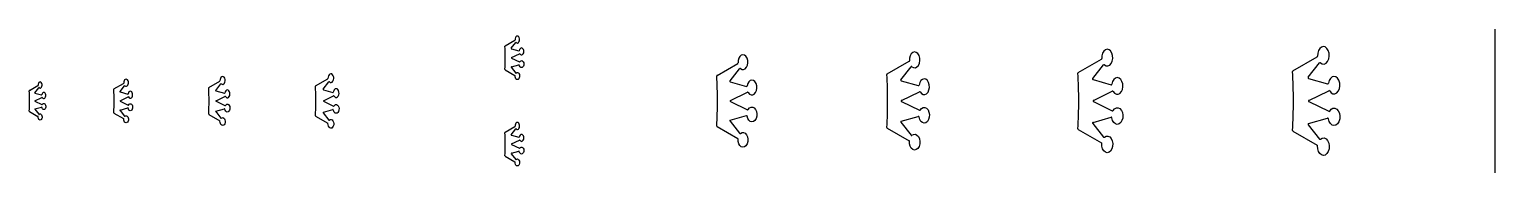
# Model space of a CAD drawing. Extents: x 0 to 416, y -20 to 20.
import ezdxf

# ---------------------------------------------------------------- set-up
doc = ezdxf.new("R2010")
doc.units = 0
doc.header["$LTSCALE"] = 0.5
doc.layers.add('frets', color=4, linetype='Continuous')
doc.layers.add('inlays', color=3, linetype='Continuous')

# ---------------------------------------------------------------- blocks, each defined once
blk = doc.blocks.new('crown')
at = {"layer": 'inlays'}
for p, q in [((-6.68, 8.56), (0.21, 12.54)), ((-2.36, 6.74), (0.83, 10.82)), ((-2.26, 6.42), (3.09, 4.89)), ((-2.18, 0.18), (3.46, 2.93)), ((-2.18, -0.18), (3.46, -2.93)), ((-2.36, -6.74), (0.83, -10.82)), ((-2.26, -6.42), (3.09, -4.89)), ((-6.68, -8.56), (0.21, -12.54))]:
    blk.add_line(p, q, dxfattribs=at)
for centre, radius, start, end in [((0.11, 12.71), 0.2, 300, 4.1133), ((0.11, 12.71), 0.2, 300, 4.1133), ((-6.58, 8.39), 0.2, 120, 183.2015), ((-156.55, 0), 150, 0, 3.2015), ((0.98, 10.69), 0.2, 48.3041, 142), ((-2.21, 6.61), 0.2, 142, 254), ((3.15, 5.08), 0.2, 254, 351.5764), ((-156.55, 0), 150, 356.7985, 0), ((-2.09, 0), 0.2, 116, 244), ((3.55, 2.75), 0.2, 30.19, 116), ((3.55, -2.75), 0.2, 244, 329.81), ((-2.21, -6.61), 0.2, 106, 218), ((3.15, -5.08), 0.2, 8.4236, 106), ((-6.58, -8.39), 0.2, 176.7985, 240), ((0.98, -10.69), 0.2, 218, 311.6959), ((0.11, -12.71), 0.2, 355.8867, 60), ((0.11, -12.71), 0.2, 355.8867, 60)]:
    blk.add_arc(centre, radius, start, end, dxfattribs=at)
for centre, start_param, end_param in [((1.95, 13), 2.610077, 7.962514), ((4.96, 4.5), 2.293288, 7.633261)]:
    blk.add_ellipse(centre, major_axis=(0, 2.5), ratio=0.66, start_param=start_param, end_param=end_param, dxfattribs=at)
at = {"layer": 'inlays', "extrusion": (0, 0, -1)}
for centre, start_param, end_param in [((4.96, -4.5), 2.293288, 7.633261), ((1.95, -13), 2.610077, 7.962514)]:
    blk.add_ellipse(centre, major_axis=(0, -2.5), ratio=0.66, start_param=start_param, end_param=end_param, dxfattribs=at)

msp = doc.modelspace()

# ---------------------------------------------------------------- linework, layer by layer
at = {"layer": 'frets'}
msp.add_line((415.89, 20.43), (415.89, -20.43), dxfattribs=at)

# ---------------------------------------------------------------- block references
at = {"layer": 'inlays'}
for p, xscale, yscale, zscale in [((138.03, 12.29), 0.3999999999999986, 0.4000000000000057, 0.4), ((201.12, 0), 0.8500000000000014, 0.8499999999999943, 0.85), ((249.69, 0), 0.8999999999999986, 0.9000000000000057, 0.9), ((304.2, 0), 0.9500000000000028, 0.9499999999999886, 0.95), ((2.83, 0), 0.3500000000000014, 0.3499999999999943, 0.35), ((27.12, 0), 0.3999999999999986, 0.4000000000000057, 0.4), ((54.37, 0), 0.4500000000000028, 0.4499999999999886, 0.45), ((84.97, 0), 0.5, 0.5, 0.5), ((138.03, -12.29), 0.3999999999999986, 0.4000000000000057, 0.4)]:
    msp.add_blockref('crown', p, dxfattribs=dict(at, xscale=xscale, yscale=yscale, zscale=zscale))
msp.add_blockref('crown', (365.39, 0), dxfattribs=at)

doc.saveas('drawing.dxf')
